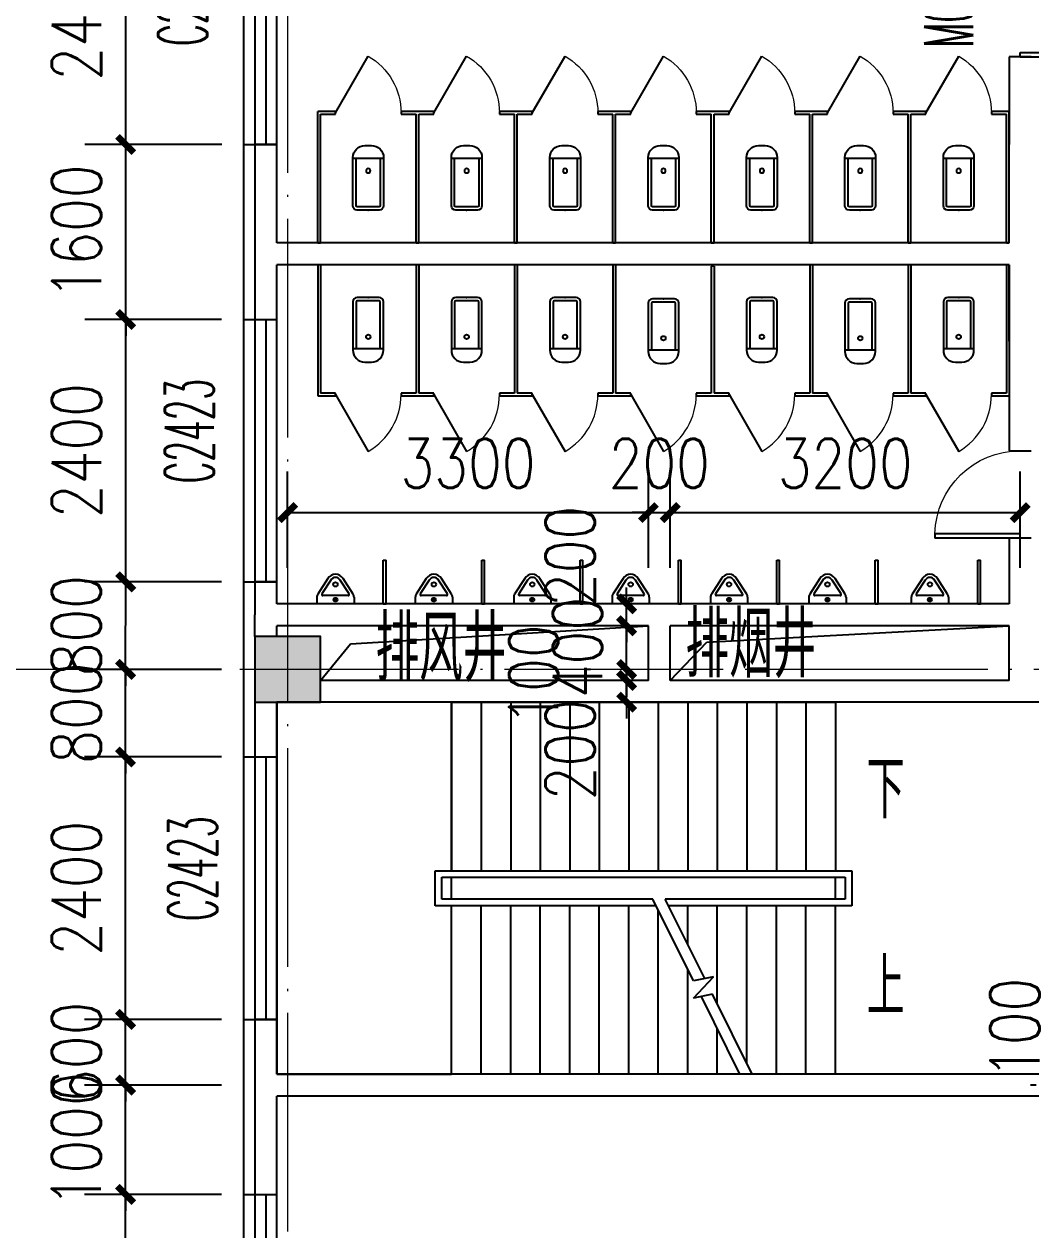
# Model space of a CAD drawing. Extents: x 1417642 to 3570900, y 124798 to 1191112.
# Drawn here: x 1509000 to 1518208, y 312093 to 323117 of the extents above; entities that cross this region are included whole.
import ezdxf

# ---------------------------------------------------------------- set-up
doc = ezdxf.new("R2010")
doc.units = 0
doc.header["$LTSCALE"] = 1000
doc.header["$MEASUREMENT"] = 0
doc.linetypes.add('DOTE', pattern=[2.42, 2, -0.2, 0.02, -0.2])
doc.layers.get('0').update_dxf_attribs({"linetype": 'CONTINUOUS'})
doc.layers.get('Defpoints').update_dxf_attribs({"linetype": 'CONTINUOUS'})
for name, color, linetype in [('colu', 2, 'CONTINUOUS'), ('COLUMN', 9, 'CONTINUOUS'), ('DIM_SYMB', 3, 'CONTINUOUS'), ('DOTE', 1, 'DOTE'), ('LATRINE', 6, 'CONTINUOUS'), ('LVTRY', 6, 'CONTINUOUS'), ('PUB_DIM', 3, 'CONTINUOUS'), ('PUB_HATCH', 8, 'CONTINUOUS'), ('PUB_TEXT', 40, 'CONTINUOUS'), ('STAIR', 2, 'CONTINUOUS'), ('SURFACE', 6, 'CONTINUOUS'), ('tiaozheng', 20, 'CONTINUOUS'), ('WALL', 4, 'CONTINUOUS'), ('WINDOW', 2, 'CONTINUOUS'), ('WINDOW_TEXT', 7, 'CONTINUOUS'), ('柱填充', 8, 'CONTINUOUS')]:
    doc.layers.add(name, color=color, linetype=linetype)
doc.styles.add('_TCH_DIM', font='ROMANS', dxfattribs={"width": 0.7, "bigfont": 'Z'})
doc.styles.add('_TCH_WINDOW', font='ROMANS.shx', dxfattribs={"width": 0.7, "height": 400, "bigfont": 'Z.shx'})
doc.styles.add('DIM_FONT', font='SIMPLEX.shx', dxfattribs={"width": 0.8})
doc.styles.add('Z', font='ROMANS', dxfattribs={"width": 0.7, "bigfont": 'Z'})
doc.dimstyles.new('DIMN150', dxfattribs={"dimscale": 1.5, "dimtxt": 300, "dimasz": 100, "dimexe": 250, "dimexo": 300, "dimgap": 150, "dimtad": 1, "dimdec": 0, "dimzin": 0, "dimdsep": 46, "dimtxsty": 'DIM_FONT', "dimblk": 'ARCHTICK', "dimcen": 0.09, "dimdle": 1.5, "dimclrt": 7, "dimazin": 2, "dimtfac": 1, "dimtdec": 0, "dimtix": 1, "dimtmove": 2, "dimatfit": 3, "dimldrblk": 'ARCHTICK', "dimfxl": 1, "dimtolj": 1, "dimtzin": 0, "dimarcsym": 0})

# ---------------------------------------------------------------- blocks, each defined once
blk = doc.blocks.new('i89')
at = {"layer": '柱填充'}
h = blk.add_hatch(color=256, dxfattribs=at)
h.paths.add_polyline_path([(1555333, 501498), (1555333, 502098), (1554733, 502098), (1554733, 501498)])
h.paths.add_polyline_path([(1525733, 501498), (1525733, 502098), (1525133, 502098), (1525133, 501498)])
h.paths.add_polyline_path([(1517733, 501498), (1517733, 502098), (1517133, 502098), (1517133, 501498)])
h.paths.add_polyline_path([(1509733, 501498), (1509733, 502098), (1509133, 502098), (1509133, 501498)])
h.paths.add_polyline_path([(1501733, 501498), (1501733, 502098), (1501133, 502098), (1501133, 501498)])
h.paths.add_polyline_path([(1498133, 501498), (1498133, 502098), (1497533, 502098), (1497533, 501498)])
h.paths.add_polyline_path([(1498133, 529448), (1498133, 530148), (1497433, 530148), (1497433, 529448)])
h.paths.add_polyline_path([(1498133, 537448), (1498133, 538148), (1497433, 538148), (1497433, 537448)])
h.paths.add_polyline_path([(1541783, 545398), (1541783, 546098), (1541083, 546098), (1541083, 545398)])
h.paths.add_polyline_path([(1565333, 559098), (1565333, 559698), (1564733, 559698), (1564733, 559098)])
h.paths.add_polyline_path([(1565383, 549098), (1565383, 549798), (1564683, 549798), (1564683, 549098)])
h.paths.add_polyline_path([(1565333, 545498), (1565333, 546098), (1564733, 546098), (1564733, 545498)])
h.paths.add_polyline_path([(1565383, 538098), (1564683, 538098), (1564683, 537498), (1565383, 537498)])
h.paths.add_polyline_path([(1565333, 529498), (1565333, 530098), (1564733, 530098), (1564733, 529498)])
h.paths.add_polyline_path([(1565333, 519498), (1565333, 520098), (1564733, 520098), (1564733, 519498)])
h.paths.add_polyline_path([(1565333, 511498), (1565333, 512098), (1564733, 512098), (1564733, 511498)])
h.paths.add_polyline_path([(1565333, 501498), (1565333, 502098), (1564733, 502098), (1564733, 501498)])
h.paths.add_polyline_path([(1555333, 559098), (1555333, 559698), (1554733, 559698), (1554733, 559098)])
h.paths.add_polyline_path([(1555333, 549098), (1555333, 549698), (1554733, 549698), (1554733, 549098)])
h.paths.add_polyline_path([(1555333, 545498), (1555333, 546098), (1554733, 546098), (1554733, 545498)])
h.paths.add_polyline_path([(1555333, 537498), (1555333, 538098), (1554733, 538098), (1554733, 537498)])
h.paths.add_polyline_path([(1555433, 529448), (1555433, 530148), (1554733, 530148), (1554733, 529448)])
h.paths.add_polyline_path([(1555433, 519448), (1555433, 520148), (1554733, 520148), (1554733, 519448)])
h.paths.add_polyline_path([(1555433, 511498), (1555433, 512198), (1554733, 512198), (1554733, 511498)])
h.paths.add_polyline_path([(1551733, 557298), (1551733, 557898), (1551133, 557898), (1551133, 557298)])
h.paths.add_polyline_path([(1551783, 549098), (1551783, 549798), (1551083, 549798), (1551083, 549098)])
h.paths.add_polyline_path([(1551733, 545498), (1551733, 546098), (1551133, 546098), (1551133, 545498)])
h.paths.add_polyline_path([(1551733, 537498), (1551733, 538098), (1551133, 538098), (1551133, 537498)])
h.paths.add_polyline_path([(1551733, 529498), (1551733, 530098), (1551133, 530098), (1551133, 529498)])
h.paths.add_polyline_path([(1551733, 519498), (1551733, 520098), (1551133, 520098), (1551133, 519498)])
h.paths.add_polyline_path([(1551783, 511498), (1551783, 512198), (1551083, 512198), (1551083, 511498)])
h.paths.add_polyline_path([(1551733, 501498), (1551733, 502098), (1551133, 502098), (1551133, 501498)])
h.paths.add_polyline_path([(1541733, 559098), (1541733, 559698), (1541133, 559698), (1541133, 559098)])
h.paths.add_polyline_path([(1541733, 557298), (1541733, 557898), (1541133, 557898), (1541133, 557298)])
h.paths.add_polyline_path([(1541783, 549098), (1541783, 549798), (1541083, 549798), (1541083, 549098)])
h.paths.add_polyline_path([(1541733, 537498), (1541733, 538298), (1541133, 538298), (1541133, 537498)])
h.paths.add_polyline_path([(1541733, 519298), (1541733, 520098), (1541133, 520098), (1541133, 519298)])
h.paths.add_polyline_path([(1541833, 511498), (1541833, 512298), (1541033, 512298), (1541033, 511498)])
h.paths.add_polyline_path([(1541733, 501498), (1541733, 502098), (1541133, 502098), (1541133, 501498)])
h.paths.add_polyline_path([(1533733, 559098), (1533733, 559698), (1533133, 559698), (1533133, 559098)])
h.paths.add_polyline_path([(1533783, 549098), (1533783, 549798), (1533083, 549798), (1533083, 549098)])
h.paths.add_polyline_path([(1533733, 545498), (1533733, 546098), (1533133, 546098), (1533133, 545498)])
h.paths.add_polyline_path([(1533733, 537498), (1533733, 538298), (1533133, 538298), (1533133, 537498)])
h.paths.add_polyline_path([(1533733, 519298), (1533733, 520098), (1533133, 520098), (1533133, 519298)])
h.paths.add_polyline_path([(1533833, 511498), (1533833, 512298), (1533033, 512298), (1533033, 511498)])
h.paths.add_polyline_path([(1533733, 501498), (1533733, 502098), (1533133, 502098), (1533133, 501498)])
h.paths.add_polyline_path([(1525733, 559098), (1525733, 559698), (1525133, 559698), (1525133, 559098)])
h.paths.add_polyline_path([(1525783, 549098), (1525783, 549798), (1525083, 549798), (1525083, 549098)])
h.paths.add_polyline_path([(1525733, 545498), (1525733, 546098), (1525133, 546098), (1525133, 545498)])
h.paths.add_polyline_path([(1525733, 537498), (1525733, 538298), (1525133, 538298), (1525133, 537498)])
h.paths.add_polyline_path([(1525733, 519298), (1525733, 520098), (1525133, 520098), (1525133, 519298)])
h.paths.add_polyline_path([(1525833, 511498), (1525833, 512298), (1525033, 512298), (1525033, 511498)])
h.paths.add_polyline_path([(1517733, 559098), (1517733, 559698), (1517133, 559698), (1517133, 559098)])
h.paths.add_polyline_path([(1517783, 549098), (1517783, 549798), (1517083, 549798), (1517083, 549098)])
h.paths.add_polyline_path([(1517733, 545498), (1517733, 546098), (1517133, 546098), (1517133, 545498)])
h.paths.add_polyline_path([(1517733, 537498), (1517733, 538298), (1517133, 538298), (1517133, 537498)])
h.paths.add_polyline_path([(1517733, 519298), (1517733, 520098), (1517133, 520098), (1517133, 519298)])
h.paths.add_polyline_path([(1517833, 511498), (1517833, 512298), (1517033, 512298), (1517033, 511498)])
h.paths.add_polyline_path([(1509733, 559098), (1509733, 559698), (1509133, 559698), (1509133, 559098)])
h.paths.add_polyline_path([(1509783, 549098), (1509783, 549798), (1509083, 549798), (1509083, 549098)])
h.paths.add_polyline_path([(1509733, 545498), (1509733, 546098), (1509133, 546098), (1509133, 545498)])
h.paths.add_polyline_path([(1509733, 537498), (1509733, 538298), (1509133, 538298), (1509133, 537498)])
h.paths.add_polyline_path([(1509733, 519298), (1509733, 520098), (1509133, 520098), (1509133, 519298)])
h.paths.add_polyline_path([(1509833, 511498), (1509833, 512298), (1509033, 512298), (1509033, 511498)])
h.paths.add_polyline_path([(1509733, 480798), (1509733, 481398), (1509133, 481398), (1509133, 480798)])
h.paths.add_polyline_path([(1501733, 559098), (1501733, 559698), (1501133, 559698), (1501133, 559098)])
h.paths.add_polyline_path([(1501733, 549098), (1501733, 549698), (1501133, 549698), (1501133, 549098)])
h.paths.add_polyline_path([(1501733, 545498), (1501733, 546098), (1501133, 546098), (1501133, 545498)])
h.paths.add_polyline_path([(1501733, 537498), (1501733, 538098), (1501133, 538098), (1501133, 537498)])
h.paths.add_polyline_path([(1501733, 529498), (1501733, 530098), (1501133, 530098), (1501133, 529498)])
h.paths.add_polyline_path([(1501733, 519498), (1501733, 520098), (1501133, 520098), (1501133, 519498)])
h.paths.add_polyline_path([(1501833, 511498), (1501833, 512198), (1501133, 512198), (1501133, 511498)])
h.paths.add_polyline_path([(1501733, 480798), (1501733, 481398), (1501133, 481398), (1501133, 480798)])
h.paths.add_polyline_path([(1498133, 559098), (1498133, 559698), (1497533, 559698), (1497533, 559098)])
h.paths.add_polyline_path([(1498183, 549098), (1498183, 549798), (1497483, 549798), (1497483, 549098)])
h.paths.add_polyline_path([(1498133, 545498), (1498133, 546098), (1497533, 546098), (1497533, 545498)])
h.paths.add_polyline_path([(1498133, 519448), (1498133, 520148), (1497433, 520148), (1497433, 519448)])
h.paths.add_polyline_path([(1498133, 511448), (1498133, 512148), (1497433, 512148), (1497433, 511448)])
h.paths.add_polyline_path([(1498133, 480798), (1498133, 481398), (1497533, 481398), (1497533, 480798)])
h.paths.add_polyline_path([(1488133, 559098), (1488133, 559698), (1487533, 559698), (1487533, 559098)])
h.paths.add_polyline_path([(1488233, 549098), (1488233, 549798), (1487533, 549798), (1487533, 549098)])
h.paths.add_polyline_path([(1488133, 545498), (1488133, 546098), (1487533, 546098), (1487533, 545498)])
h.paths.add_polyline_path([(1488133, 537498), (1488133, 538098), (1487533, 538098), (1487533, 537498)])
h.paths.add_polyline_path([(1488133, 529498), (1488133, 530098), (1487533, 530098), (1487533, 529498)])
h.paths.add_polyline_path([(1488133, 519498), (1488133, 520098), (1487533, 520098), (1487533, 519498)])
h.paths.add_polyline_path([(1488133, 511498), (1488133, 512098), (1487533, 512098), (1487533, 511498)])
h.paths.add_polyline_path([(1488133, 501498), (1488133, 502098), (1487533, 502098), (1487533, 501498)])
h.paths.add_polyline_path([(1488133, 480798), (1488133, 481398), (1487533, 481398), (1487533, 480798)])
h.paths.add_polyline_path([(1498133, 484398), (1498133, 485198), (1497433, 485198), (1497433, 484398)])
h.paths.add_polyline_path([(1498134, 496298), (1498134, 497098), (1497433, 497098), (1497433, 496298)])
h.paths.add_polyline_path([(1487533, 497098), (1487533, 496298), (1488233, 496298), (1488233, 497098)])
h.paths.add_polyline_path([(1487533, 485198), (1487533, 484398), (1488233, 484398), (1488233, 485198)])
h.paths.add_polyline_path([(1509733, 496298), (1509733, 497098), (1509033, 497098), (1509033, 496298)])
h.paths.add_polyline_path([(1509733, 484398), (1509733, 485198), (1509033, 485198), (1509033, 484398)])
at = {"layer": 'colu'}
blk.add_lwpolyline([(1488133, 511498), (1488133, 512098), (1487533, 512098), (1487533, 511498)], close=True, dxfattribs=at)
blk = doc.blocks.new('_ArchTick')
at = {"color": 0, "linetype": 'ByBlock', "const_width": 0.4}
blk.add_lwpolyline([(-0.5, -0.5), (0.5, 0.5)], dxfattribs=at)
blk = doc.blocks.new('*D881')
at = {"layer": 'Defpoints', "color": 0}
for p in [(1518579, 313517), (1518706, 313517), (1518706, 313417)]:
    blk.add_point(p, dxfattribs=at)
at = {"layer": 'PUB_DIM', "color": 0, "lineweight": -2}
for p, q in [((1518579, 313517), (1518579, 313667)), ((1518256, 313517), (1518204, 313517)), ((1518256, 313417), (1518204, 313417)), ((1518579, 313417), (1518579, 313517)), ((1518579, 313417), (1518579, 313267))]:
    blk.add_line(p, q, dxfattribs=at)
at = {"layer": 'PUB_DIM', "color": 0, "lineweight": -2, "xscale": 150, "yscale": 150, "zscale": 150}
for p, rotation in [((1518579, 313517), 270), ((1518579, 313417), 90)]:
    blk.add_blockref('_ArchTick', p, dxfattribs=dict(at, rotation=rotation))
at = {"layer": 'PUB_DIM', "color": 7, "insert": (1518061, 313935), "char_height": 450, "attachment_point": 5, "rotation": 90, "style": 'DIM_FONT'}
blk.add_mtext('\\A1;100', dxfattribs=at)
blk = doc.blocks.new('*D882')
at = {"layer": 'Defpoints', "color": 0}
for p in [(1514511, 317817), (1514630, 317817), (1514630, 317617)]:
    blk.add_point(p, dxfattribs=at)
at = {"layer": 'PUB_DIM', "color": 0, "lineweight": -2}
for p, q in [((1514511, 317817), (1514511, 317967)), ((1514180, 317817), (1514136, 317817)), ((1514511, 317617), (1514511, 317817)), ((1514180, 317617), (1514136, 317617)), ((1514511, 317617), (1514511, 317467))]:
    blk.add_line(p, q, dxfattribs=at)
at = {"layer": 'PUB_DIM', "color": 0, "lineweight": -2, "xscale": 150, "yscale": 150, "zscale": 150}
for p, rotation in [((1514511, 317817), 270), ((1514511, 317617), 90)]:
    blk.add_blockref('_ArchTick', p, dxfattribs=dict(at, rotation=rotation))
at = {"layer": 'PUB_DIM', "color": 7, "insert": (1513994, 318251), "char_height": 450, "attachment_point": 5, "rotation": 90, "style": 'DIM_FONT'}
blk.add_mtext('\\A1;200', dxfattribs=at)
blk = doc.blocks.new('*D883')
at = {"layer": 'Defpoints', "color": 0}
for p in [(1514511, 317617), (1514630, 317617), (1514630, 317217)]:
    blk.add_point(p, dxfattribs=at)
at = {"layer": 'PUB_DIM', "color": 0, "lineweight": -2}
for p, q in [((1514511, 317617), (1514511, 317767)), ((1514180, 317617), (1514136, 317617)), ((1514511, 317217), (1514511, 317617)), ((1514180, 317217), (1514136, 317217)), ((1514511, 317217), (1514511, 317067))]:
    blk.add_line(p, q, dxfattribs=at)
at = {"layer": 'PUB_DIM', "color": 0, "lineweight": -2, "xscale": 150, "yscale": 150, "zscale": 150}
for p, rotation in [((1514511, 317617), 270), ((1514511, 317217), 90)]:
    blk.add_blockref('_ArchTick', p, dxfattribs=dict(at, rotation=rotation))
at = {"layer": 'PUB_DIM', "color": 7, "insert": (1514061, 317417), "char_height": 450, "attachment_point": 5, "rotation": 90, "style": 'DIM_FONT'}
blk.add_mtext('\\A1;400', dxfattribs=at)
blk = doc.blocks.new('*D884')
at = {"layer": 'Defpoints', "color": 0}
for p in [(1514511, 317217), (1514630, 317217), (1514630, 317117)]:
    blk.add_point(p, dxfattribs=at)
at = {"layer": 'PUB_DIM', "color": 0, "lineweight": -2}
for p, q in [((1514511, 317217), (1514511, 317367)), ((1514180, 317217), (1514136, 317217)), ((1514511, 317117), (1514511, 317217)), ((1514180, 317117), (1514136, 317117)), ((1514511, 317117), (1514511, 316967))]:
    blk.add_line(p, q, dxfattribs=at)
at = {"layer": 'PUB_DIM', "color": 0, "lineweight": -2, "xscale": 150, "yscale": 150, "zscale": 150}
for p, rotation in [((1514511, 317217), 270), ((1514511, 317117), 90)]:
    blk.add_blockref('_ArchTick', p, dxfattribs=dict(at, rotation=rotation))
at = {"layer": 'PUB_DIM', "color": 7, "insert": (1513660, 317167), "char_height": 450, "attachment_point": 5, "rotation": 90, "style": 'DIM_FONT'}
blk.add_mtext('\\A1;100', dxfattribs=at)
blk = doc.blocks.new('*D885')
at = {"layer": 'Defpoints', "color": 0}
for p in [(1514511, 317117), (1514630, 317117), (1514630, 316917)]:
    blk.add_point(p, dxfattribs=at)
at = {"layer": 'PUB_DIM', "color": 0, "lineweight": -2}
for p, q in [((1514511, 317117), (1514511, 317267)), ((1514180, 317117), (1514136, 317117)), ((1514511, 316917), (1514511, 317117)), ((1514180, 316917), (1514136, 316917)), ((1514511, 316917), (1514511, 316767))]:
    blk.add_line(p, q, dxfattribs=at)
at = {"layer": 'PUB_DIM', "color": 0, "lineweight": -2, "xscale": 150, "yscale": 150, "zscale": 150}
for p, rotation in [((1514511, 317117), 270), ((1514511, 316917), 90)]:
    blk.add_blockref('_ArchTick', p, dxfattribs=dict(at, rotation=rotation))
at = {"layer": 'PUB_DIM', "color": 7, "insert": (1513994, 316484), "char_height": 450, "attachment_point": 5, "rotation": 90, "style": 'DIM_FONT'}
blk.add_mtext('\\A1;200', dxfattribs=at)
blk = doc.blocks.new('*D886')
at = {"layer": 'Defpoints', "color": 0}
for p in [(1514710, 318651), (1511410, 317697), (1514710, 317697)]:
    blk.add_point(p, dxfattribs=at)
at = {"layer": 'PUB_DIM', "color": 0, "lineweight": -2}
for p, q in [((1511410, 318147), (1511410, 319026)), ((1514710, 318147), (1514710, 319026)), ((1511408, 318651), (1514713, 318651))]:
    blk.add_line(p, q, dxfattribs=at)
at = {"layer": 'PUB_DIM', "color": 0, "lineweight": -2, "xscale": 150, "yscale": 150, "zscale": 150, "rotation": 180}
blk.add_blockref('_ArchTick', (1511410, 318651), dxfattribs=at)
at = {"layer": 'PUB_DIM', "color": 0, "lineweight": -2, "xscale": 150, "yscale": 150, "zscale": 150}
blk.add_blockref('_ArchTick', (1514710, 318651), dxfattribs=at)
at = {"layer": 'PUB_DIM', "color": 7, "insert": (1513060, 319101), "char_height": 450, "attachment_point": 5, "style": 'DIM_FONT'}
blk.add_mtext('\\A1;3300', dxfattribs=at)
blk = doc.blocks.new('*D887')
at = {"layer": 'Defpoints', "color": 0}
for p in [(1514910, 318651), (1514710, 317697), (1514910, 317697)]:
    blk.add_point(p, dxfattribs=at)
at = {"layer": 'PUB_DIM', "color": 0, "lineweight": -2}
for p, q in [((1514710, 318147), (1514710, 319026)), ((1514910, 318147), (1514910, 319026)), ((1514710, 318651), (1514560, 318651)), ((1514710, 318651), (1514910, 318651)), ((1514910, 318651), (1515060, 318651))]:
    blk.add_line(p, q, dxfattribs=at)
at = {"layer": 'PUB_DIM', "color": 0, "lineweight": -2, "xscale": 150, "yscale": 150, "zscale": 150}
blk.add_blockref('_ArchTick', (1514710, 318651), dxfattribs=at)
at = {"layer": 'PUB_DIM', "color": 0, "lineweight": -2, "xscale": 150, "yscale": 150, "zscale": 150, "rotation": 180}
blk.add_blockref('_ArchTick', (1514910, 318651), dxfattribs=at)
at = {"layer": 'PUB_DIM', "color": 7, "insert": (1514810, 319101), "char_height": 450, "attachment_point": 5, "style": 'DIM_FONT'}
blk.add_mtext('\\A1;200', dxfattribs=at)
blk = doc.blocks.new('*D888')
at = {"layer": 'Defpoints', "color": 0}
for p in [(1518110, 318651), (1514910, 317697), (1518110, 317697)]:
    blk.add_point(p, dxfattribs=at)
at = {"layer": 'PUB_DIM', "color": 0, "lineweight": -2}
for p, q in [((1514910, 318147), (1514910, 319026)), ((1518110, 318147), (1518110, 319026)), ((1514908, 318651), (1518113, 318651))]:
    blk.add_line(p, q, dxfattribs=at)
at = {"layer": 'PUB_DIM', "color": 0, "lineweight": -2, "xscale": 150, "yscale": 150, "zscale": 150, "rotation": 180}
blk.add_blockref('_ArchTick', (1514910, 318651), dxfattribs=at)
at = {"layer": 'PUB_DIM', "color": 0, "lineweight": -2, "xscale": 150, "yscale": 150, "zscale": 150}
blk.add_blockref('_ArchTick', (1518110, 318651), dxfattribs=at)
at = {"layer": 'PUB_DIM', "color": 7, "insert": (1516510, 319101), "char_height": 450, "attachment_point": 5, "style": 'DIM_FONT'}
blk.add_mtext('\\A1;3200', dxfattribs=at)
blk = doc.blocks.new('*D1108')
at = {"layer": 'Defpoints', "color": 0}
for p in [(1509930, 324417), (1511257, 324417), (1511257, 322017)]:
    blk.add_point(p, dxfattribs=at)
at = {"layer": 'PUB_DIM', "color": 0, "lineweight": -2}
for p, q in [((1510807, 324417), (1509555, 324417)), ((1509929, 322015), (1509930, 324419)), ((1510807, 322017), (1509554, 322017))]:
    blk.add_line(p, q, dxfattribs=at)
at = {"layer": 'PUB_DIM', "color": 0, "lineweight": -2, "xscale": 150, "yscale": 150, "zscale": 150}
for p, rotation in [((1509930, 324417), 89.99045088805158), ((1509929, 322017), 269.9904508880516)]:
    blk.add_blockref('_ArchTick', p, dxfattribs=dict(at, rotation=rotation))
at = {"layer": 'PUB_DIM', "color": 7, "insert": (1509479, 323217), "char_height": 450, "attachment_point": 5, "rotation": 89.9905, "style": 'DIM_FONT'}
blk.add_mtext('\\A1;2400', dxfattribs=at)
blk = doc.blocks.new('*D1109')
at = {"layer": 'Defpoints', "color": 0}
for p in [(1509929, 322017), (1511257, 322017), (1511256, 320417)]:
    blk.add_point(p, dxfattribs=at)
at = {"layer": 'PUB_DIM', "color": 0, "lineweight": -2}
for p, q in [((1509929, 322017), (1509929, 322167)), ((1510807, 322017), (1509554, 322017)), ((1509929, 320417), (1509929, 322017)), ((1510806, 320417), (1509554, 320417)), ((1509929, 320417), (1509929, 320267))]:
    blk.add_line(p, q, dxfattribs=at)
at = {"layer": 'PUB_DIM', "color": 0, "lineweight": -2, "xscale": 150, "yscale": 150, "zscale": 150}
for p, rotation in [((1509929, 322017), 269.9904508880535), ((1509929, 320417), 89.99045088805356)]:
    blk.add_blockref('_ArchTick', p, dxfattribs=dict(at, rotation=rotation))
at = {"layer": 'PUB_DIM', "color": 7, "insert": (1509479, 321217), "char_height": 450, "attachment_point": 5, "rotation": 89.9905, "style": 'DIM_FONT'}
blk.add_mtext('\\A1;1600', dxfattribs=at)
blk = doc.blocks.new('*D1110')
at = {"layer": 'Defpoints', "color": 0}
for p in [(1509929, 320417), (1511256, 320417), (1511256, 318017)]:
    blk.add_point(p, dxfattribs=at)
at = {"layer": 'PUB_DIM', "color": 0, "lineweight": -2}
for p, q in [((1510806, 320417), (1509554, 320417)), ((1509929, 318015), (1509929, 320419)), ((1510806, 318017), (1509554, 318017))]:
    blk.add_line(p, q, dxfattribs=at)
at = {"layer": 'PUB_DIM', "color": 0, "lineweight": -2, "xscale": 150, "yscale": 150, "zscale": 150}
for p, rotation in [((1509929, 320417), 89.99045088805106), ((1509929, 318017), 269.9904508880511)]:
    blk.add_blockref('_ArchTick', p, dxfattribs=dict(at, rotation=rotation))
at = {"layer": 'PUB_DIM', "color": 7, "insert": (1509479, 319217), "char_height": 450, "attachment_point": 5, "rotation": 89.9905, "style": 'DIM_FONT'}
blk.add_mtext('\\A1;2400', dxfattribs=at)
blk = doc.blocks.new('*D1111')
at = {"layer": 'Defpoints', "color": 0}
for p in [(1509929, 318017), (1511256, 318017), (1511256, 317217)]:
    blk.add_point(p, dxfattribs=at)
at = {"layer": 'PUB_DIM', "color": 0, "lineweight": -2}
for p, q in [((1509929, 318017), (1509929, 318167)), ((1510806, 318017), (1509554, 318017)), ((1509928, 317217), (1509929, 318017)), ((1510806, 317217), (1509553, 317217)), ((1509928, 317217), (1509928, 317067))]:
    blk.add_line(p, q, dxfattribs=at)
at = {"layer": 'PUB_DIM', "color": 0, "lineweight": -2, "xscale": 150, "yscale": 150, "zscale": 150}
for p, rotation in [((1509929, 318017), 269.990450888055), ((1509928, 317217), 89.99045088805498)]:
    blk.add_blockref('_ArchTick', p, dxfattribs=dict(at, rotation=rotation))
at = {"layer": 'PUB_DIM', "color": 7, "insert": (1509478, 317617), "char_height": 450, "attachment_point": 5, "rotation": 89.9905, "style": 'DIM_FONT'}
blk.add_mtext('\\A1;800', dxfattribs=at)
blk = doc.blocks.new('*D1112')
at = {"layer": 'Defpoints', "color": 0}
for p in [(1509928, 317217), (1511256, 317217), (1511256, 316417)]:
    blk.add_point(p, dxfattribs=at)
at = {"layer": 'PUB_DIM', "color": 0, "lineweight": -2}
for p, q in [((1509928, 317217), (1509928, 317367)), ((1510806, 317217), (1509553, 317217)), ((1509928, 316417), (1509928, 317217)), ((1510806, 316417), (1509553, 316417)), ((1509928, 316417), (1509928, 316267))]:
    blk.add_line(p, q, dxfattribs=at)
at = {"layer": 'PUB_DIM', "color": 0, "lineweight": -2, "xscale": 150, "yscale": 150, "zscale": 150}
for p, rotation in [((1509928, 317217), 269.9904508880487), ((1509928, 316417), 89.99045088804874)]:
    blk.add_blockref('_ArchTick', p, dxfattribs=dict(at, rotation=rotation))
at = {"layer": 'PUB_DIM', "color": 7, "insert": (1509478, 316817), "char_height": 450, "attachment_point": 5, "rotation": 89.9905, "style": 'DIM_FONT'}
blk.add_mtext('\\A1;800', dxfattribs=at)
blk = doc.blocks.new('*D1113')
at = {"layer": 'Defpoints', "color": 0}
for p in [(1509928, 316417), (1511256, 316417), (1511255, 314017)]:
    blk.add_point(p, dxfattribs=at)
at = {"layer": 'PUB_DIM', "color": 0, "lineweight": -2}
for p, q in [((1510806, 316417), (1509553, 316417)), ((1509928, 314015), (1509928, 316419)), ((1510805, 314017), (1509553, 314017))]:
    blk.add_line(p, q, dxfattribs=at)
at = {"layer": 'PUB_DIM', "color": 0, "lineweight": -2, "xscale": 150, "yscale": 150, "zscale": 150}
for p, rotation in [((1509928, 316417), 89.99045088805185), ((1509928, 314017), 269.9904508880518)]:
    blk.add_blockref('_ArchTick', p, dxfattribs=dict(at, rotation=rotation))
at = {"layer": 'PUB_DIM', "color": 7, "insert": (1509478, 315217), "char_height": 450, "attachment_point": 5, "rotation": 89.9905, "style": 'DIM_FONT'}
blk.add_mtext('\\A1;2400', dxfattribs=at)
blk = doc.blocks.new('*D1114')
at = {"layer": 'Defpoints', "color": 0}
for p in [(1509928, 314017), (1511255, 314017), (1511255, 313417)]:
    blk.add_point(p, dxfattribs=at)
at = {"layer": 'PUB_DIM', "color": 0, "lineweight": -2}
for p, q in [((1509928, 314017), (1509928, 314167)), ((1510805, 314017), (1509553, 314017)), ((1509928, 313417), (1509928, 314017)), ((1510805, 313417), (1509553, 313417)), ((1509928, 313417), (1509928, 313267))]:
    blk.add_line(p, q, dxfattribs=at)
at = {"layer": 'PUB_DIM', "color": 0, "lineweight": -2, "xscale": 150, "yscale": 150, "zscale": 150}
for p, rotation in [((1509928, 314017), 269.99045088806), ((1509928, 313417), 89.99045088805994)]:
    blk.add_blockref('_ArchTick', p, dxfattribs=dict(at, rotation=rotation))
at = {"layer": 'PUB_DIM', "color": 7, "insert": (1509478, 313717), "char_height": 450, "attachment_point": 5, "rotation": 89.9905, "style": 'DIM_FONT'}
blk.add_mtext('\\A1;600', dxfattribs=at)
blk = doc.blocks.new('*D1115')
at = {"layer": 'Defpoints', "color": 0}
for p in [(1509928, 313417), (1511255, 313417), (1511255, 312417)]:
    blk.add_point(p, dxfattribs=at)
at = {"layer": 'PUB_DIM', "color": 0, "lineweight": -2}
for p, q in [((1509928, 313417), (1509928, 313567)), ((1510805, 313417), (1509553, 313417)), ((1509928, 312417), (1509928, 313417)), ((1510805, 312417), (1509553, 312417)), ((1509928, 312417), (1509928, 312267))]:
    blk.add_line(p, q, dxfattribs=at)
at = {"layer": 'PUB_DIM', "color": 0, "lineweight": -2, "xscale": 150, "yscale": 150, "zscale": 150}
for p, rotation in [((1509928, 313417), 269.9904508880489), ((1509928, 312417), 89.99045088804893)]:
    blk.add_blockref('_ArchTick', p, dxfattribs=dict(at, rotation=rotation))
at = {"layer": 'PUB_DIM', "color": 7, "insert": (1509478, 312917), "char_height": 450, "attachment_point": 5, "rotation": 89.9905, "style": 'DIM_FONT'}
blk.add_mtext('\\A1;1000', dxfattribs=at)
blk = doc.blocks.new('*D1116')
at = {"layer": 'Defpoints', "color": 0}
for p in [(1509928, 312417), (1511255, 312417), (1511255, 310017)]:
    blk.add_point(p, dxfattribs=at)
at = {"layer": 'PUB_DIM', "color": 0, "lineweight": -2}
for p, q in [((1510805, 312417), (1509553, 312417)), ((1509927, 310015), (1509928, 312419)), ((1510805, 310017), (1509552, 310017))]:
    blk.add_line(p, q, dxfattribs=at)
at = {"layer": 'PUB_DIM', "color": 0, "lineweight": -2, "xscale": 150, "yscale": 150, "zscale": 150}
for p, rotation in [((1509928, 312417), 89.99045088805187), ((1509927, 310017), 269.9904508880519)]:
    blk.add_blockref('_ArchTick', p, dxfattribs=dict(at, rotation=rotation))
at = {"layer": 'PUB_DIM', "color": 7, "insert": (1509477, 311217), "char_height": 450, "attachment_point": 5, "rotation": 89.9905, "style": 'DIM_FONT'}
blk.add_mtext('\\A1;2400', dxfattribs=at)
blk = doc.blocks.new('_FZH')
blk.add_lwpolyline([(-0.5, -0.5), (0.5, -0.5), (0.5, 0.5), (-0.5, 0.5)], close=True)
at = {"layer": 'PUB_HATCH'}
blk.add_solid([(-0.5, -0.5), (0.5, -0.5), (-0.5, 0.5), (0.5, 0.5)], dxfattribs=at)
blk = doc.blocks.new('$TCHSYS$WIN2D')
for p, q in [((-0.5, 0.5), (0.5, 0.5)), ((-0.5, 0.5), (-0.5, -0.5)), ((0.5, 0.5), (0.5, -0.5)), ((0.5, 0.1667), (-0.5, 0.1667)), ((0.5, -0.1667), (-0.5, -0.1667)), ((-0.5, -0.5), (0.5, -0.5))]:
    blk.add_line(p, q)
blk = doc.blocks.new('$lvtry$00000200')
for p, q in [((-140, -40, 0), (-140, -480, 0)), ((-110, -40, 0), (-110, -470, 0)), ((100, 0, 0), (-100, 0, 0)), ((100, -30, 0), (-100, -30, 0)), ((110, -470, 0), (110, -40, 0)), ((140, -480, 0), (140, -40, 0)), ((140, -470, 0), (-140, -470, 0)), ((-30, -590, 0), (30, -590, 0))]:
    blk.add_line(p, q)
blk.add_circle((0, -359, 0), 20)
for centre, radius, start, end in [((-100, -40, 0), 40, 90, 180), ((-100, -40, 0), 10, 90, 180), ((100, -40, 0), 40, 0, 90), ((100, -40, 0), 10, 0, 90), ((-30, -480, 0), 110, 180, 270), ((30, -480, 0), 110, 270, 0)]:
    blk.add_arc(centre, radius, start, end)
blk.add_point((0, 0))
blk = doc.blocks.new('$TCHSYS$APDOOR2D')
blk.add_line((0.5, 0), (0, 0.866))
at = {"lineweight": 13}
blk.add_arc((0.5, 0), 1, 120, 180, dxfattribs=at)
blk = doc.blocks.new('$lvtry$00000219')
for p, q in [((-170, 0, 0), (170, 0, 0)), ((-170, -61, 0), (-170, 0, 0)), ((170, -61, 0), (170, 0, 0)), ((-162, -88, 0), (-69, -231, 0)), ((-124, -91, 0), (-43, -216, 0)), ((-116, -76, 0), (116, -76, 0)), ((43, -216, 0), (124, -91, 0)), ((69, -231, 0), (162, -88, 0))]:
    blk.add_line(p, q)
for centre, radius in [((0, -38, 0), 17.7), ((0, -177, 0), 20)]:
    blk.add_circle(centre, radius)
for centre, radius, start, end in [((-120, -61, 0), 50, 180, 213.0863), ((-116, -86, 0), 10, 90, 213.0863), ((116, -86, 0), 10, 326.9137, 90), ((120, -61, 0), 50, 326.9137, 0), ((0, -191, 0), 50, 210, 330), ((0, -191, 0), 80, 210, 330)]:
    blk.add_arc(centre, radius, start, end)
blk.add_point((0, -38, 0))
blk = doc.blocks.new('$DorLib2D$00000001')
for p, q in [((0.45, 0.975), (0.5, 0.975)), ((0.45, 0), (0.45, 0.975)), ((0.5, 0), (0.5, 0.975)), ((0.5, 0), (0.45, 0))]:
    blk.add_line(p, q)
at = {"lineweight": 13}
blk.add_arc((0.475, 0), 0.975, 91.4693, 180, dxfattribs=at)

msp = doc.modelspace()

# ---------------------------------------------------------------- linework, layer by layer
at = {"layer": 'DIM_SYMB'}
for points in [[(1516555.3, 316117, 0, 0, 0), (1512110.3, 316117, 0, 0, 0), (1512110.3, 314317, 0, 0, 0), (1514620.3, 314317, 120, 0, 0), (1515070.3, 314317, 0, 0, 0)], [(1516555.3, 314317, 0, 0, 0), (1515790.3, 314317, 120, 0, 0), (1515340.3, 314317, 0, 0, 0)]]:
    msp.add_lwpolyline(points, format="xyseb", dxfattribs=at)
at = {"layer": 'DOTE', "lineweight": 0}
for points in [[(1511410.3, 343117), (1511410.3, 259645.1)], [(1597673.8, 317217), (1501410.3, 317217)]]:
    msp.add_lwpolyline(points, dxfattribs=at)
at = {"layer": 'LATRINE'}
for p, q in [((1511685.3, 321117), (1511685.3, 322317.5)), ((1511847.8, 322317.5), (1511685.3, 322317.5)), ((1511710.3, 321117), (1511710.3, 322292.5)), ((1511710.3, 322292.5), (1511847.8, 322292.5)), ((1511847.8, 322292.5), (1511847.8, 322317.5)), ((1512597.8, 322317.5), (1512447.8, 322317.5)), ((1512447.8, 322317.5), (1512447.8, 322292.5)), ((1512447.8, 322292.5), (1512585.3, 322292.5)), ((1512585.3, 321117), (1512585.3, 322292.5)), ((1512747.8, 322317.5), (1512597.8, 322317.5)), ((1512610.3, 321117), (1512610.3, 322292.5)), ((1512610.3, 322292.5), (1512747.8, 322292.5)), ((1512747.8, 322292.5), (1512747.8, 322317.5)), ((1513497.8, 322317.5), (1513347.8, 322317.5)), ((1513347.8, 322317.5), (1513347.8, 322292.5)), ((1513347.8, 322292.5), (1513485.3, 322292.5)), ((1513485.3, 321117), (1513485.3, 322292.5)), ((1513647.8, 322317.5), (1513497.8, 322317.5)), ((1513510.3, 321117), (1513510.3, 322292.5)), ((1513510.3, 322292.5), (1513647.8, 322292.5)), ((1513647.8, 322292.5), (1513647.8, 322317.5)), ((1514397.8, 322317.5), (1514247.8, 322317.5)), ((1514247.8, 322317.5), (1514247.8, 322292.5)), ((1514247.8, 322292.5), (1514385.3, 322292.5)), ((1514385.3, 321117), (1514385.3, 322292.5)), ((1514547.8, 322317.5), (1514397.8, 322317.5)), ((1514410.3, 321117), (1514410.3, 322292.5)), ((1514410.3, 322292.5), (1514547.8, 322292.5)), ((1514547.8, 322292.5), (1514547.8, 322317.5)), ((1515297.8, 322317.5), (1515147.8, 322317.5)), ((1515147.8, 322317.5), (1515147.8, 322292.5)), ((1515147.8, 322292.5), (1515285.3, 322292.5)), ((1515285.3, 321117), (1515285.3, 322292.5)), ((1515447.8, 322317.5), (1515297.8, 322317.5)), ((1515310.3, 321117), (1515310.3, 322292.5)), ((1515310.3, 322292.5), (1515447.8, 322292.5)), ((1515447.8, 322292.5), (1515447.8, 322317.5)), ((1516197.8, 322317.5), (1516047.8, 322317.5)), ((1516047.8, 322317.5), (1516047.8, 322292.5)), ((1516047.8, 322292.5), (1516185.3, 322292.5)), ((1516185.3, 321117), (1516185.3, 322292.5)), ((1516347.8, 322317.5), (1516197.8, 322317.5)), ((1516210.3, 321117), (1516210.3, 322292.5)), ((1516210.3, 322292.5), (1516347.8, 322292.5)), ((1516347.8, 322292.5), (1516347.8, 322317.5)), ((1517097.8, 322317.5), (1516947.8, 322317.5)), ((1516947.8, 322317.5), (1516947.8, 322292.5)), ((1516947.8, 322292.5), (1517085.3, 322292.5)), ((1517085.3, 321117), (1517085.3, 322292.5)), ((1517247.8, 322317.5), (1517097.8, 322317.5)), ((1517110.3, 321117), (1517110.3, 322292.5)), ((1517110.3, 322292.5), (1517247.8, 322292.5)), ((1517247.8, 322292.5), (1517247.8, 322317.5)), ((1518010.3, 322317.5), (1517847.8, 322317.5)), ((1517847.8, 322317.5), (1517847.8, 322292.5)), ((1517847.8, 322292.5), (1517985.3, 322292.5)), ((1517985.3, 321117), (1517985.3, 322292.5)), ((1518010.3, 321117), (1518010.3, 322317.5)), ((1511685.3, 321117), (1511710.3, 321117)), ((1512585.3, 321117), (1512610.3, 321117)), ((1513485.3, 321117), (1513510.3, 321117)), ((1514385.3, 321117), (1514410.3, 321117)), ((1515285.3, 321117), (1515310.3, 321117)), ((1516185.3, 321117), (1516210.3, 321117)), ((1517085.3, 321117), (1517110.3, 321117)), ((1517985.3, 321117), (1518010.3, 321117)), ((1511685.3, 320917), (1511685.3, 319717.5)), ((1511710.3, 320917), (1511685.3, 320917)), ((1511710.3, 320917), (1511710.3, 319742.5)), ((1512585.3, 320917), (1512585.3, 319742.5)), ((1512610.3, 320917), (1512585.3, 320917)), ((1512610.3, 320917), (1512610.3, 319742.5)), ((1513485.3, 320917), (1513485.3, 319742.5)), ((1513510.3, 320917), (1513485.3, 320917)), ((1513510.3, 320917), (1513510.3, 319742.5)), ((1514385.3, 320917), (1514385.3, 319742.5)), ((1514410.3, 320917), (1514385.3, 320917)), ((1514410.3, 320917), (1514410.3, 319742.5)), ((1516185.3, 320917), (1516185.3, 319742.5)), ((1516210.3, 320917), (1516185.3, 320917)), ((1516210.3, 320917), (1516210.3, 319742.5)), ((1517085.3, 320917), (1517085.3, 319742.5)), ((1517110.3, 320917), (1517085.3, 320917)), ((1517110.3, 320917), (1517110.3, 319742.5)), ((1517985.3, 320917), (1517985.3, 319742.5)), ((1518010.3, 320917), (1517985.3, 320917)), ((1518010.3, 320917), (1518010.3, 319717.5)), ((1515285.3, 320904.5), (1515285.3, 319742.5)), ((1515310.3, 320904.5), (1515285.3, 320904.5)), ((1515310.3, 320904.5), (1515310.3, 319742.5)), ((1511685.3, 319717.5), (1511847.8, 319717.5)), ((1511847.8, 319742.5), (1511710.3, 319742.5)), ((1511847.8, 319717.5), (1511847.8, 319742.5)), ((1512585.3, 319742.5), (1512447.8, 319742.5)), ((1512447.8, 319742.5), (1512447.8, 319717.5)), ((1512447.8, 319717.5), (1512597.8, 319717.5)), ((1512597.8, 319717.5), (1512747.8, 319717.5)), ((1512747.8, 319742.5), (1512610.3, 319742.5)), ((1512747.8, 319717.5), (1512747.8, 319742.5)), ((1513485.3, 319742.5), (1513347.8, 319742.5)), ((1513347.8, 319742.5), (1513347.8, 319717.5)), ((1513347.8, 319717.5), (1513497.8, 319717.5)), ((1513497.8, 319717.5), (1513647.8, 319717.5)), ((1513647.8, 319742.5), (1513510.3, 319742.5)), ((1513647.8, 319717.5), (1513647.8, 319742.5)), ((1514385.3, 319742.5), (1514247.8, 319742.5)), ((1514247.8, 319742.5), (1514247.8, 319717.5)), ((1514247.8, 319717.5), (1514397.8, 319717.5)), ((1514397.8, 319717.5), (1514547.8, 319717.5)), ((1514547.8, 319742.5), (1514410.3, 319742.5)), ((1514547.8, 319717.5), (1514547.8, 319742.5)), ((1515285.3, 319742.5), (1515147.8, 319742.5)), ((1515147.8, 319742.5), (1515147.8, 319717.5)), ((1515147.8, 319717.5), (1515297.8, 319717.5)), ((1515297.8, 319717.5), (1515447.8, 319717.5)), ((1515447.8, 319742.5), (1515310.3, 319742.5)), ((1515447.8, 319717.5), (1515447.8, 319742.5)), ((1516185.3, 319742.5), (1516047.8, 319742.5)), ((1516047.8, 319742.5), (1516047.8, 319717.5)), ((1516047.8, 319717.5), (1516197.8, 319717.5)), ((1516197.8, 319717.5), (1516347.8, 319717.5)), ((1516347.8, 319742.5), (1516210.3, 319742.5)), ((1516347.8, 319717.5), (1516347.8, 319742.5)), ((1517085.3, 319742.5), (1516947.8, 319742.5)), ((1516947.8, 319742.5), (1516947.8, 319717.5)), ((1516947.8, 319717.5), (1517097.8, 319717.5)), ((1517097.8, 319717.5), (1517247.8, 319717.5)), ((1517247.8, 319742.5), (1517110.3, 319742.5)), ((1517247.8, 319717.5), (1517247.8, 319742.5)), ((1517985.3, 319742.5), (1517847.8, 319742.5)), ((1517847.8, 319742.5), (1517847.8, 319717.5)), ((1517847.8, 319717.5), (1518010.3, 319717.5)), ((1512285.3, 317817), (1512285.3, 318217)), ((1512285.3, 318217), (1512310.3, 318217)), ((1512310.3, 317817), (1512310.3, 318217)), ((1513185.3, 317817), (1513185.3, 318217)), ((1513185.3, 318217), (1513210.3, 318217)), ((1513210.3, 317817), (1513210.3, 318217)), ((1514085.3, 317817), (1514085.3, 318217)), ((1514085.3, 318217), (1514110.3, 318217)), ((1514110.3, 317817), (1514110.3, 318217)), ((1514985.3, 317817), (1514985.3, 318217)), ((1514985.3, 318217), (1515010.3, 318217)), ((1515010.3, 317817), (1515010.3, 318217)), ((1515885.3, 317817), (1515885.3, 318217)), ((1515885.3, 318217), (1515910.3, 318217)), ((1515910.3, 317817), (1515910.3, 318217)), ((1516785.3, 317817), (1516785.3, 318217)), ((1516785.3, 318217), (1516810.3, 318217)), ((1516810.3, 317817), (1516810.3, 318217)), ((1517722, 317817), (1517722, 318217)), ((1517722, 318217), (1517747, 318217)), ((1517747, 317817), (1517747, 318217)), ((1512285.3, 317817), (1512310.3, 317817)), ((1513185.3, 317817), (1513210.3, 317817)), ((1514085.3, 317817), (1514110.3, 317817)), ((1514985.3, 317817), (1515010.3, 317817)), ((1515885.3, 317817), (1515910.3, 317817)), ((1516785.3, 317817), (1516810.3, 317817)), ((1517722, 317817), (1517747, 317817))]:
    msp.add_line(p, q, dxfattribs=at)
at = {"layer": 'STAIR'}
for p, q in [((1512910.3, 316917), (1511310.3, 316917)), ((1511310.3, 316917), (1511310.3, 313517)), ((1512910.3, 316917), (1516420.3, 316917)), ((1512910.3, 316917), (1512910.3, 315377)), ((1512910.3, 315377), (1512910.3, 316917)), ((1513180.3, 316917), (1513180.3, 315377)), ((1513450.3, 316917), (1513450.3, 315377)), ((1513720.3, 316917), (1513720.3, 315377)), ((1513990.3, 316917), (1513990.3, 315377)), ((1514260.3, 316917), (1514260.3, 315377)), ((1514530.3, 316917), (1514530.3, 315377)), ((1514800.3, 316917), (1514800.3, 315377)), ((1515070.3, 316917), (1515070.3, 315377)), ((1515340.3, 316917), (1515340.3, 315377)), ((1515610.3, 316917), (1515610.3, 315377)), ((1515880.3, 316917), (1515880.3, 315377)), ((1516150.3, 316917), (1516150.3, 315377)), ((1516420.3, 316917), (1516420.3, 315377)), ((1512760.3, 315057), (1512760.3, 315377)), ((1512760.3, 315377), (1516570.3, 315377)), ((1512820.3, 315117), (1512820.3, 315317)), ((1512820.3, 315317), (1516510.3, 315317)), ((1512910.3, 315317), (1516420.3, 315317)), ((1512910.3, 315117), (1512910.3, 315317)), ((1516420.3, 315117), (1516420.3, 315317)), ((1516510.3, 315317), (1516510.3, 315117)), ((1516570.3, 315377), (1516570.3, 315057)), ((1514751.2, 315117), (1512820.3, 315117)), ((1514751.2, 315117), (1512910.3, 315117)), ((1515123.4, 314369.2), (1514751.2, 315117)), ((1516420.3, 315117), (1514862.9, 315117)), ((1515224.9, 314389.8), (1514862.9, 315117)), ((1516510.3, 315117), (1514862.9, 315117)), ((1514781, 315057), (1512760.3, 315057)), ((1512910.3, 313517), (1512910.3, 315057)), ((1512910.3, 313517), (1512910.3, 315057)), ((1513180.3, 313517), (1513180.3, 315057)), ((1513450.3, 313517), (1513450.3, 315057)), ((1513720.3, 313517), (1513720.3, 315057)), ((1513990.3, 313517), (1513990.3, 315057)), ((1514260.3, 313517), (1514260.3, 315057)), ((1514530.3, 313517), (1514530.3, 315057)), ((1514800.3, 313517), (1514800.3, 315018.3)), ((1516570.3, 315057), (1514892.7, 315057)), ((1515070.3, 314700.4), (1515070.3, 315057)), ((1515340.3, 314158), (1515340.3, 315057)), ((1515610.3, 313615.6), (1515610.3, 315057)), ((1515880.3, 313517), (1515880.3, 315057)), ((1516150.3, 313517), (1516150.3, 315057)), ((1516420.3, 313517), (1516420.3, 315057)), ((1515070.3, 313517), (1515070.3, 314476)), ((1515121.2, 314211.4), (1515306.4, 314406.4)), ((1515306.4, 314406.4), (1515123.4, 314369.2)), ((1515296, 314246.8), (1515121.2, 314211.4)), ((1515547.7, 313517), (1515194.6, 314226.3)), ((1515659.4, 313517), (1515296, 314246.8)), ((1515340.3, 313517), (1515340.3, 313933.6)), ((1511310.3, 313517), (1512910.3, 313517)), ((1515547.7, 313517), (1512910.3, 313517)), ((1516420.3, 313517), (1515659.4, 313517))]:
    msp.add_line(p, q, dxfattribs=at)
at = {"layer": 'SURFACE'}
for p, q in [((1511010.3, 322017), (1511110.3, 322017)), ((1511010.3, 321017), (1511010.3, 322017)), ((1511010.3, 320417), (1511010.3, 321017)), ((1511010.3, 320417), (1511110.3, 320417)), ((1511010.3, 318017), (1511110.3, 318017)), ((1511010.3, 317717), (1511010.3, 318017)), ((1511010.3, 317217), (1511010.3, 317717)), ((1511010.3, 316417), (1511010.3, 317217)), ((1511010.3, 316417), (1511110.3, 316417)), ((1511010.3, 314017), (1511110.3, 314017)), ((1511010.3, 313417), (1511010.3, 314017)), ((1511010.3, 312417), (1511010.3, 313417)), ((1511010.3, 312417), (1511110.3, 312417))]:
    msp.add_line(p, q, dxfattribs=at)
at = {"layer": 'tiaozheng', "color": 2}
for p, q in [((1511986.6, 317450.3), (1514710.3, 317617)), ((1515245.7, 317467.6), (1518010.3, 317617)), ((1511710.3, 317117), (1511986.6, 317450.3)), ((1514910.3, 317117), (1515245.7, 317467.6))]:
    msp.add_line(p, q, dxfattribs=at)
at = {"layer": 'WALL'}
for p, q in [((1518210.3, 322817), (1518010.3, 322817)), ((1518010.3, 322817), (1518010.3, 322017)), ((1511310.3, 322017), (1511110.3, 322017)), ((1511110.3, 322017), (1511110.3, 321017)), ((1511310.3, 321117), (1511310.3, 322017)), ((1518010.3, 321117), (1518010.3, 322017)), ((1518010.3, 321117), (1511310.3, 321117)), ((1511110.3, 321017), (1511110.3, 320417)), ((1518010.3, 320917), (1511310.3, 320917)), ((1511310.3, 320417), (1511310.3, 320917)), ((1518010.3, 320717), (1518010.3, 320917)), ((1518010.3, 320217), (1518010.3, 320717)), ((1511110.3, 320417), (1511310.3, 320417)), ((1518010.3, 320217), (1518010.3, 319217)), ((1518010.3, 319217), (1518210.3, 319217)), ((1518210.3, 318417), (1518010.3, 318417)), ((1518010.3, 318417), (1518010.3, 317817)), ((1511310.3, 318017), (1511110.3, 318017)), ((1511110.3, 318017), (1511110.3, 317717)), ((1511310.3, 317817), (1511310.3, 318017)), ((1511110.3, 317517), (1511110.3, 317717)), ((1514810.3, 317817), (1511310.3, 317817)), ((1518010.3, 317817), (1514810.3, 317817)), ((1511310.3, 317517), (1511310.3, 317617)), ((1514710.3, 317617), (1511310.3, 317617)), ((1514710.3, 317117), (1514710.3, 317617)), ((1518010.3, 317617), (1514910.3, 317617)), ((1514910.3, 317117), (1514910.3, 317617)), ((1518010.3, 317117), (1518010.3, 317617)), ((1514710.3, 317117), (1511710.3, 317117)), ((1518010.3, 317117), (1514910.3, 317117)), ((1511110.3, 316917), (1511110.3, 316417)), ((1511310.3, 316417), (1511310.3, 316917)), ((1514810.3, 316917), (1511710.3, 316917)), ((1518110.3, 316917), (1514810.3, 316917)), ((1521610.3, 316917), (1518110.3, 316917)), ((1511110.3, 316417), (1511310.3, 316417)), ((1511310.3, 314017), (1511110.3, 314017)), ((1511110.3, 314017), (1511110.3, 313417)), ((1511310.3, 313517), (1511310.3, 314017)), ((1511110.3, 313417), (1511110.3, 312417)), ((1521510.3, 313517), (1511310.3, 313517)), ((1521510.3, 313317), (1511310.3, 313317)), ((1511310.3, 312417), (1511310.3, 313317)), ((1511110.3, 312417), (1511310.3, 312417))]:
    msp.add_line(p, q, dxfattribs=at)

# ---------------------------------------------------------------- block references
at = {"layer": 'COLUMN', "lineweight": 0, "xscale": 600, "yscale": 600, "zscale": 600}
msp.add_blockref('_FZH', (1511410.3, 317217), dxfattribs=at)
at = {"layer": 'LATRINE', "lineweight": 0, "xscale": 600, "zscale": 25, "rotation": 180}
for p, yscale in [((1512147.8, 322305), -600), ((1513047.8, 322305), -600), ((1513947.8, 322305), -600), ((1514847.8, 322305), -600), ((1515747.8, 322305), -600), ((1516647.8, 322305), -600), ((1517547.8, 322305), -600), ((1512147.8, 319730), 600), ((1513047.8, 319730), 600), ((1513947.8, 319730), 600), ((1514847.8, 319730), 600), ((1515747.8, 319730), 600), ((1516647.8, 319730), 600), ((1517547.8, 319730), 600)]:
    msp.add_blockref('$TCHSYS$APDOOR2D', p, dxfattribs=dict(at, yscale=yscale))
at = {"layer": 'LVTRY', "lineweight": 0, "yscale": -0.9999999999999996}
for p in [(1512147.8, 321417, 0), (1513047.8, 321417, 0), (1513947.8, 321417, 0), (1514847.8, 321417, 0), (1515747.8, 321417, 0), (1516647.8, 321417, 0), (1517547.8, 321417, 0)]:
    msp.add_blockref('$lvtry$00000200', p, dxfattribs=at)
at = {"layer": 'LVTRY', "lineweight": 0}
for p in [(1512147.8, 320617, 0), (1513047.8, 320617, 0), (1513947.8, 320617, 0), (1514847.8, 320604.5, 0), (1515747.8, 320617, 0), (1516647.8, 320604.5, 0), (1517547.8, 320617, 0)]:
    msp.add_blockref('$lvtry$00000200', p, dxfattribs=at)
at = {"layer": 'LVTRY', "lineweight": 0, "rotation": 180}
for p in [(1511847.8, 317817), (1512747.8, 317817), (1513647.8, 317817), (1514547.8, 317817), (1515447.8, 317817), (1516347.8, 317817), (1517284.5, 317817)]:
    msp.add_blockref('$lvtry$00000219', p, dxfattribs=at)
at = {"layer": 'tiaozheng'}
msp.add_blockref('i89', (23577.2, -194581.3), dxfattribs=at)
at = {"layer": 'WINDOW', "color": 2}
ref = msp.add_blockref('$TCHSYS$WIN2D', (1511160.3, 323217), dxfattribs=dict(at, xscale=2400, yscale=300, zscale=2400, rotation=90))
ref.add_attrib('A', 'C2423', (1510673, 322918.2), dxfattribs={"layer": 'WINDOW_TEXT', "color": 2, "height": 446.25, "rotation": 90, "style": '_TCH_WINDOW', "width": 0.494118})
at = {"layer": 'WINDOW', "lineweight": 0}
ref = msp.add_blockref('$DorLib2D$00000001', (1518110.3, 323217), dxfattribs=dict(at, xscale=-800, yscale=-800, zscale=-800, rotation=90))
ref.add_attrib('A', 'M0824', (1517679.7, 322902.5), dxfattribs={"layer": 'WINDOW_TEXT', "lineweight": 0, "height": 446.25, "rotation": 90, "style": '_TCH_WINDOW', "width": 0.494118})
at = {"layer": 'WINDOW', "color": 2}
ref = msp.add_blockref('$TCHSYS$WIN2D', (1511160.3, 319217), dxfattribs=dict(at, xscale=2400, yscale=300, zscale=2400, rotation=90))
ref.add_attrib('A', 'C2423', (1510733.9, 318918.2), dxfattribs={"layer": 'WINDOW_TEXT', "color": 2, "height": 446.25, "rotation": 90, "style": '_TCH_WINDOW', "width": 0.494118})
at = {"layer": 'WINDOW', "lineweight": 0}
ref = msp.add_blockref('$DorLib2D$00000001', (1518110.3, 318817), dxfattribs=dict(at, xscale=-800, yscale=800, zscale=-800, rotation=90))
ref.add_attrib('A', 'M0824', (1518965.4, 318502.5), dxfattribs={"layer": 'WINDOW_TEXT', "lineweight": 0, "height": 446.25, "rotation": 90, "style": '_TCH_WINDOW', "width": 0.494118})
at = {"layer": 'WINDOW', "color": 2}
ref = msp.add_blockref('$TCHSYS$WIN2D', (1511160.3, 315217), dxfattribs=dict(at, xscale=2400, yscale=300, zscale=2400, rotation=90))
ref.add_attrib('A', 'C2423', (1510764.3, 314918.2), dxfattribs={"layer": 'WINDOW_TEXT', "color": 2, "height": 446.25, "rotation": 90, "style": '_TCH_WINDOW', "width": 0.494118})
ref = msp.add_blockref('$TCHSYS$WIN2D', (1511160.3, 311217), dxfattribs=dict(at, xscale=2400, yscale=300, zscale=2400, rotation=90))
ref.add_attrib('A', 'C2423', (1510733.9, 310918.2), dxfattribs={"layer": 'WINDOW_TEXT', "color": 2, "height": 446.25, "rotation": 90, "style": '_TCH_WINDOW', "width": 0.494118})

# ---------------------------------------------------------------- texts
at = {"layer": 'PUB_TEXT', "width": 0.7}
for s, height, style, p in [('排风井', 600, 'Z', (1512214.5, 317108.5)), ('排烟井', 600, 'Z', (1515049, 317143.5)), ('下', 525, '_TCH_DIM', (1516705.4, 315854.5)), ('上', 525, '_TCH_DIM', (1516705.4, 314054.5))]:
    msp.add_text(s, height=height, dxfattribs=dict(at, style=style)).set_placement(p)

# ---------------------------------------------------------------- dimensions: what is measured, and where the dimension line sits
at = {"layer": 'PUB_DIM'}
for p1, p2, distance, picture, middle in [((1511256.5, 322016.9), (1511256.9, 324416.9), 1327.4, '*D1108', (1509479.4, 323217.2)), ((1511256.3, 320416.9), (1511256.5, 322016.9), 1327.4, '*D1109', (1509479.1, 321217.2)), ((1511255.9, 318016.9), (1511256.3, 320416.9), 1327.4, '*D1110', (1509478.7, 319217.2)), ((1511410.3, 317696.6), (1514710.3, 317696.6), 954.2, '*D886', (1513060.3, 319100.9)), ((1514710.3, 317696.6), (1514910.3, 317696.6), 954.2, '*D887', (1514810.3, 319100.9)), ((1514910.3, 317696.6), (1518110.3, 317696.6), 954.2, '*D888', (1516510.3, 319100.9)), ((1511255.7, 317216.9), (1511255.9, 318016.9), 1327.4, '*D1111', (1509478.5, 317617.2)), ((1514629.5, 317217), (1514629.5, 317617), 118.4, '*D883', (1514061.1, 317417)), ((1511255.6, 316416.9), (1511255.7, 317216.9), 1327.4, '*D1112', (1509478.3, 316817.2)), ((1511255.2, 314016.9), (1511255.6, 316416.9), 1327.4, '*D1113', (1509478.1, 315217.2)), ((1511255.1, 313417), (1511255.2, 314016.9), 1327.4, '*D1114', (1509477.8, 313717.3)), ((1511254.9, 312416.9), (1511255.1, 313417), 1327.4, '*D1115', (1509477.7, 312917.3)), ((1511254.5, 310016.9), (1511254.9, 312416.9), 1327.4, '*D1116', (1509477.4, 311217.2))]:
    dim = msp.add_aligned_dim(p1=p1, p2=p2, distance=distance, dimstyle='DIMN150', dxfattribs=at)
    dim.commit()
    dim.dimension.update_dxf_attribs({"geometry": picture, "text_midpoint": middle})
for base, p1, p2, picture, middle in [((1514511.1, 317817), (1514629.5, 317617), (1514629.5, 317817), '*D882', (1513993.6, 318250.5)), ((1514511.1, 317217), (1514629.5, 317117), (1514629.5, 317217), '*D884', (1513659.9, 317167)), ((1514511.1, 317117), (1514629.5, 316917), (1514629.5, 317117), '*D885', (1513993.6, 316483.5)), ((1518578.6, 313517), (1518706.2, 313417), (1518706.2, 313517), '*D881', (1518061.1, 313934.7))]:
    dim = msp.add_linear_dim(base=base, p1=p1, p2=p2, angle=90, dimstyle='DIMN150', dxfattribs=at)
    dim.commit()
    dim.dimension.update_dxf_attribs({"geometry": picture, "text_midpoint": middle, "dimtype": 129})

doc.saveas('drawing.dxf')
